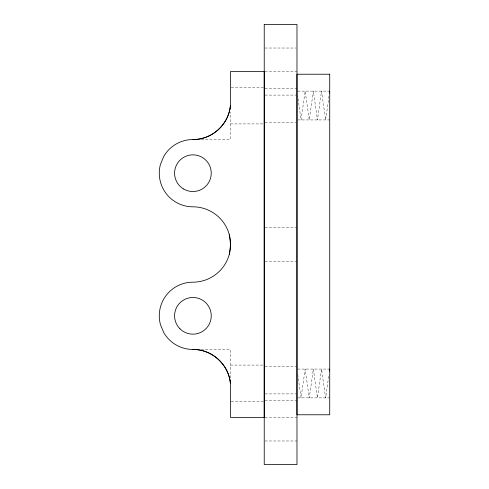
<?xml version="1.0" encoding="UTF-8"?>
<svg xmlns="http://www.w3.org/2000/svg" width="489" height="489" viewBox="0 0 489 489"><rect width="100%" height="100%" fill="white"/><g stroke="black" fill="none" stroke-linecap="round" stroke-linejoin="round"><path stroke-width="0.37" stroke-dasharray="2.44 1.83" d="M230.411 377.942L230.411 374.256M329.018 96.088L325.625 119.933L321.536 91.119L317.44 119.933L313.351 91.119L309.256 119.933L305.16 91.119L301.071 119.933L297.679 96.088M328.7 376.267L325.625 397.881L321.536 369.067L317.44 397.881L313.351 369.067L309.256 397.881L305.16 369.067L301.071 397.881L297.679 374.03M264.989 48.026L296.212 48.026M264.989 71.602L296.976 71.602M231.163 87.238L264.231 87.238M264.989 88.546L296.976 88.546M297.74 91.119L329.72 91.119M264.989 95.092L296.976 95.092M297.74 119.933L329.72 119.933M264.989 122.598L296.212 122.598M230.411 123.913L264.231 123.913M201.162 139.548L230.411 139.548L230.411 112.109M264.989 227.471L296.976 227.471M264.989 261.529L296.976 261.529M201.162 349.452L230.411 349.452L230.411 374.715M230.411 365.087L264.231 365.087M264.989 366.402L296.976 366.402M297.74 369.067L329.72 369.067M264.989 393.908L296.212 393.908M297.74 397.881L329.72 397.881M264.989 400.454L296.976 400.454M231.163 401.762L264.231 401.762M264.989 417.398L296.976 417.398M264.989 440.974L296.976 440.974"/><path stroke-width="0.73" d="M230.411 380.521L230.411 417.404L264.231 417.404L264.231 71.596L230.411 71.596L230.411 108.479M229.31 254.249L230.594 244.5L229.31 234.751M329.445 93.051L329.72 91.119M329.445 370.992L329.72 369.067M192.917 139.548C211.713 139.885 228.895 124.31 230.411 105.575A37.684 37.684 0 0 1 192.917 139.548A33.637 33.637 0 0 0 163.784 156.364L160.423 164.481A33.637 33.637 0 0 0 192.911 206.816A37.69 37.69 0 0 1 230.6 244.494A37.69 37.69 0 0 1 192.911 282.177A33.637 33.637 0 0 0 160.423 324.519L163.784 332.636A33.637 33.637 0 0 0 192.917 349.452A37.684 37.684 0 0 1 230.411 383.425C228.895 364.69 211.713 349.115 192.917 349.452M264.231 24.45L264.231 464.55L296.976 464.55L296.976 24.45L264.231 24.45M329.72 74.224L296.976 74.224L296.976 414.776L329.72 414.776L329.72 74.224M183.742 189.066A18.337 18.337 0 0 0 211.248 173.185A18.337 18.337 0 0 0 183.742 157.305A18.337 18.337 0 0 0 183.742 189.066M179.946 328.785A18.337 18.337 0 0 0 210.625 320.564A18.337 18.337 0 0 0 188.167 298.107A18.337 18.337 0 0 0 179.946 328.785"/></g></svg>
